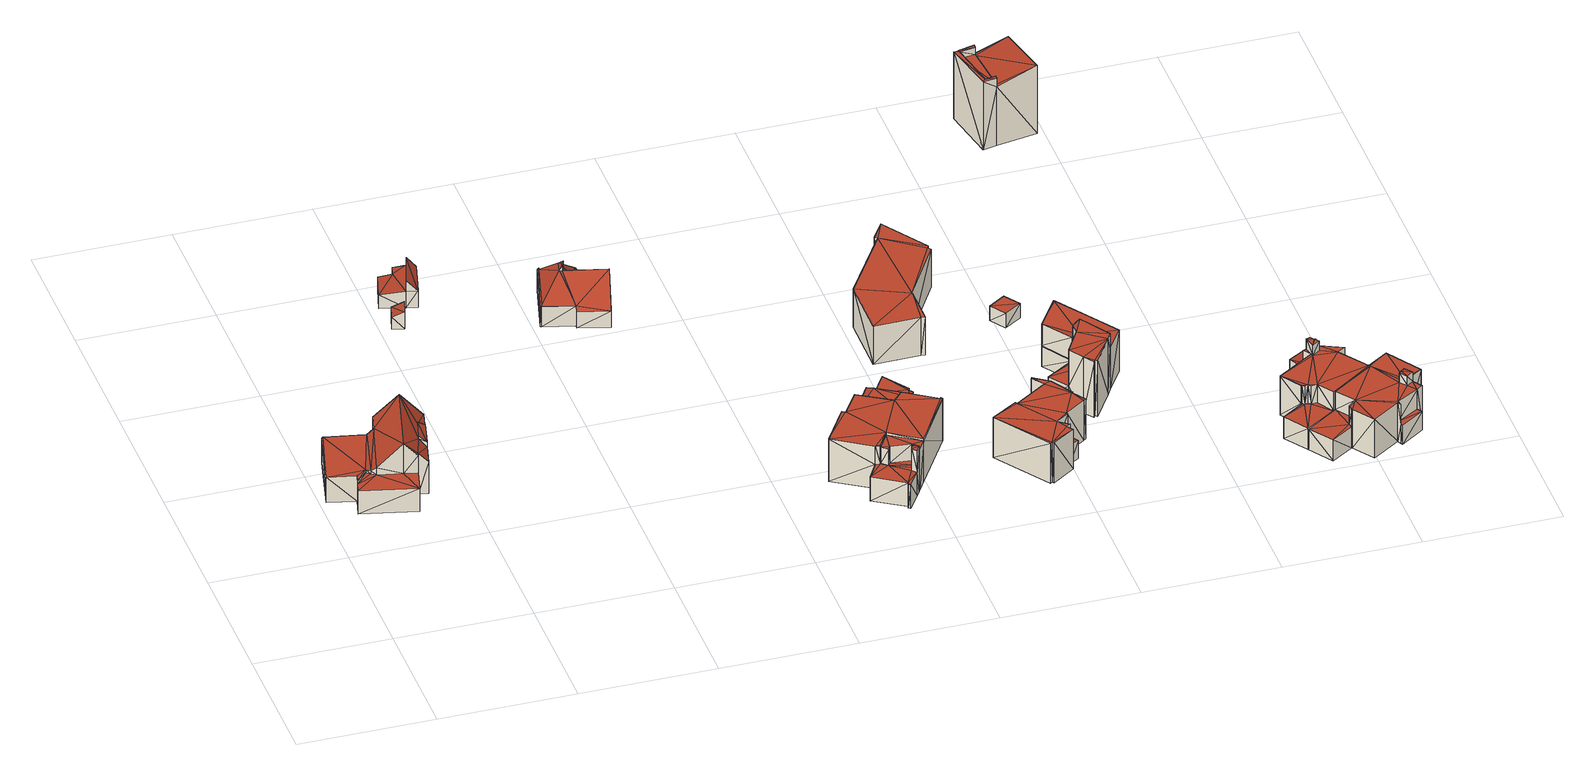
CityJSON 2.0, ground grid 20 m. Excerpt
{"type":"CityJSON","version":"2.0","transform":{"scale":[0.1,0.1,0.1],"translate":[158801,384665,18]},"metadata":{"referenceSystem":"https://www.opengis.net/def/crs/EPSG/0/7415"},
"CityObjects":{
"building1":{"type":"Building","attributes":{"oorspronkelijk_bouwjaar":2002,"status":"Pand in gebruik","geconstateerd":false,"h_maaiveld":18.62,"dak_type":"slanted","pw_datum":"2016-12-01","pw_actueel":"yes","pw_bron":"ahn3","reconstructie_methode":"tudelft3d-geoflow","versie_methode":"v21.03.1","kas_warenhuis":false,"ondergronds_type":"above ground","lod11_replace":false,"reconstruction_skipped":false},"geometry":[{"type":"Solid","lod":"2.2","boundaries":[[[[0,1,2]],[[3,2,4]],[[3,0,2]],[[5,6,7]],[[8,9,10]],[[9,4,10]],[[11,4,9]],[[11,9,12]],[[6,4,11]],[[13,4,6]],[[14,6,15]],[[7,6,14]],[[7,14,16]],[[5,17,13]],[[13,3,4]],[[5,13,6]],[[18,17,19]],[[19,17,5]],[[20,6,21]],[[21,6,11]],[[22,10,4]],[[23,22,4]],[[24,25,26]],[[26,25,13]],[[13,25,3]],[[27,14,28]],[[28,14,15]],[[29,1,30]],[[30,1,0]],[[31,32,24]],[[24,32,25]],[[33,8,10]],[[22,33,10]],[[34,2,29]],[[29,2,1]],[[30,0,3]],[[25,30,3]],[[21,11,35]],[[35,11,12]],[[34,4,2]],[[36,23,34]],[[34,23,4]],[[36,34,37]],[[38,36,37]],[[39,40,41]],[[42,39,41]],[[28,15,6]],[[20,28,6]],[[43,16,14]],[[27,43,14]],[[26,13,18]],[[18,13,17]],[[42,41,44]],[[44,41,19]],[[45,7,43]],[[43,7,16]],[[46,45,40]],[[39,46,40]],[[44,19,46]],[[46,19,45]],[[7,45,5]],[[45,19,5]],[[35,12,9]],[[47,35,9]],[[47,9,33]],[[33,9,8]],[[38,37,48]],[[49,38,48]],[[50,51,32]],[[31,50,32]],[[49,48,51]],[[50,49,51]],[[27,41,40]],[[19,41,26]],[[31,41,27]],[[43,40,45]],[[27,40,43]],[[31,24,26]],[[26,18,19]],[[31,26,41]],[[30,25,32]],[[29,30,51]],[[51,30,32]],[[34,51,48]],[[34,48,37]],[[29,51,34]],[[36,38,23]],[[35,47,21]],[[22,38,47]],[[21,38,49]],[[21,47,38]],[[47,33,22]],[[38,22,23]],[[44,46,39]],[[42,44,39]],[[21,49,20]],[[20,50,31]],[[20,49,50]],[[20,27,28]],[[20,31,27]]]],"semantics":{"surfaces":[{"type":"GroundSurface"},{"type":"WallSurface"},{"type":"RoofSurface"}],"values":[[0,0,0,0,0,0,0,0,0,0,0,0,0,0,0,0,1,1,1,1,1,1,1,1,1,1,1,1,1,1,1,1,1,1,1,1,1,1,1,1,1,1,1,1,1,1,1,1,1,1,1,1,1,1,1,1,1,1,1,1,1,1,1,1,1,1,1,1,1,1,1,1,2,2,2,2,2,2,2,2,2,2,2,2,2,2,2,2,2,2,2,2,2,2,2,2,2,2,2,2]]}}]},
"building2":{"type":"Building","attributes":{"oorspronkelijk_bouwjaar":1949,"status":"Pand in gebruik","geconstateerd":false,"h_maaiveld":18.52,"dak_type":"slanted","pw_datum":"2016-12-01","pw_actueel":"yes","pw_bron":"ahn3","reconstructie_methode":"tudelft3d-geoflow","versie_methode":"v21.03.1","kas_warenhuis":false,"ondergronds_type":"above ground","lod11_replace":false,"reconstruction_skipped":false},"geometry":[{"type":"Solid","lod":"2.2","boundaries":[[[[52,53,54]],[[54,53,55]],[[56,52,54]],[[57,56,54]],[[58,53,52]],[[56,58,52]],[[59,55,58]],[[58,55,53]],[[57,54,59]],[[59,54,55]],[[57,59,58]],[[56,57,58]]]],"semantics":{"surfaces":[{"type":"GroundSurface"},{"type":"WallSurface"},{"type":"RoofSurface"}],"values":[[0,0,1,1,1,1,1,1,1,1,2,2]]}}]},
"building3":{"type":"Building","attributes":{"oorspronkelijk_bouwjaar":1944,"status":"Pand in gebruik","geconstateerd":false,"h_maaiveld":18.51,"dak_type":"slanted","pw_datum":"2016-12-01","pw_actueel":"yes","pw_bron":"ahn3","reconstructie_methode":"tudelft3d-geoflow","versie_methode":"v21.03.1","kas_warenhuis":false,"ondergronds_type":"above ground","lod11_replace":false,"reconstruction_skipped":false},"geometry":[{"type":"Solid","lod":"2.2","boundaries":[[[[60,61,62]],[[63,62,64]],[[62,65,60]],[[64,62,61]],[[66,67,62]],[[67,65,62]],[[68,66,62]],[[69,68,62]],[[69,62,70]],[[70,62,63]],[[71,72,73]],[[73,61,60]],[[73,72,61]],[[74,65,67]],[[75,74,76]],[[76,74,67]],[[73,60,74]],[[74,60,65]],[[77,64,61]],[[72,77,61]],[[75,76,72]],[[71,75,72]],[[76,67,68]],[[68,67,66]],[[70,63,64]],[[77,70,64]],[[74,75,73]],[[73,75,71]],[[70,77,69]],[[69,72,76]],[[69,77,72]],[[69,76,68]]]],"semantics":{"surfaces":[{"type":"GroundSurface"},{"type":"WallSurface"},{"type":"RoofSurface"}],"values":[[0,0,0,0,0,0,1,1,1,1,1,1,1,1,1,1,1,1,1,1,1,1,1,1,1,1,2,2,2,2,2,2]]}}]},
"building4":{"type":"Building","attributes":{"oorspronkelijk_bouwjaar":1949,"status":"Pand in gebruik","geconstateerd":false,"h_maaiveld":18.52,"dak_type":"slanted","pw_datum":"2016-12-01","pw_actueel":"yes","pw_bron":"ahn3","reconstructie_methode":"tudelft3d-geoflow","versie_methode":"v21.03.1","kas_warenhuis":false,"ondergronds_type":"above ground","lod11_replace":false,"reconstruction_skipped":false},"geometry":[{"type":"Solid","lod":"2.2","boundaries":[[[[78,79,80]],[[81,82,83]],[[84,85,78]],[[84,78,86]],[[79,87,88]],[[79,89,80]],[[78,87,79]],[[86,78,80]],[[80,90,83]],[[86,80,83]],[[90,91,92]],[[92,81,83]],[[90,92,83]],[[93,84,86]],[[94,93,95]],[[95,93,86]],[[96,97,98]],[[99,96,98]],[[98,97,100]],[[101,85,93]],[[93,85,84]],[[98,100,102]],[[102,100,103]],[[104,83,105]],[[105,83,82]],[[106,91,107]],[[108,106,107]],[[107,91,90]],[[94,95,109]],[[110,111,112]],[[111,110,101]],[[101,110,85]],[[85,110,78]],[[95,86,104]],[[104,86,83]],[[105,82,113]],[[113,82,81]],[[113,81,92]],[[114,113,92]],[[115,116,117]],[[115,117,96]],[[96,117,97]],[[99,98,118]],[[107,90,80]],[[119,107,80]],[[119,80,89]],[[120,119,89]],[[120,89,79]],[[121,120,79]],[[122,87,110]],[[110,87,78]],[[123,88,122]],[[122,88,87]],[[121,79,123]],[[123,79,88]],[[124,125,126]],[[102,103,126]],[[108,107,125]],[[124,108,125]],[[114,92,106]],[[106,92,91]],[[118,116,96]],[[118,112,116]],[[109,112,93]],[[96,116,115]],[[101,93,112]],[[118,96,99]],[[112,109,116]],[[101,112,111]],[[93,94,109]],[[120,121,119]],[[119,121,126]],[[126,121,102]],[[119,125,107]],[[119,126,125]],[[102,121,118]],[[98,102,118]],[[124,106,108]],[[100,124,126]],[[100,114,124]],[[124,114,106]],[[100,126,103]],[[117,114,100]],[[117,100,97]],[[114,117,104]],[[109,104,116]],[[109,95,104]],[[104,113,114]],[[116,104,117]],[[105,113,104]],[[118,121,112]],[[122,121,123]],[[122,110,121]],[[110,112,121]]]],"semantics":{"surfaces":[{"type":"GroundSurface"},{"type":"WallSurface"},{"type":"RoofSurface"}],"values":[[0,0,0,0,0,0,0,0,0,0,0,0,0,1,1,1,1,1,1,1,1,1,1,1,1,1,1,1,1,1,1,1,1,1,1,1,1,1,1,1,1,1,1,1,1,1,1,1,1,1,1,1,1,1,1,1,1,1,1,1,1,2,2,2,2,2,2,2,2,2,2,2,2,2,2,2,2,2,2,2,2,2,2,2,2,2,2,2,2,2,2,2,2,2]]}}]},
"building5":{"type":"Building","attributes":{"oorspronkelijk_bouwjaar":2015,"status":"Pand in gebruik","geconstateerd":false,"h_maaiveld":19.07,"dak_type":"multiple horizontal","pw_datum":"2016-12-01","pw_actueel":"yes","pw_bron":"ahn3","reconstructie_methode":"tudelft3d-geoflow","versie_methode":"v21.03.1","kas_warenhuis":false,"ondergronds_type":"above ground","lod11_replace":false,"reconstruction_skipped":false},"geometry":[{"type":"Solid","lod":"2.2","boundaries":[[[[127,128,129]],[[130,131,132]],[[133,134,135]],[[136,137,138]],[[132,139,140]],[[136,127,137]],[[141,136,142]],[[141,142,143]],[[144,145,141]],[[128,146,133]],[[145,146,128]],[[133,146,147]],[[134,148,135]],[[133,135,128]],[[128,135,149]],[[145,128,141]],[[127,129,150]],[[141,128,127]],[[138,137,151]],[[141,127,136]],[[152,136,138]],[[152,138,131]],[[131,138,132]],[[139,132,138]],[[153,149,154]],[[154,149,135]],[[154,135,155]],[[155,135,148]],[[156,143,157]],[[158,156,157]],[[157,143,142]],[[159,132,140]],[[160,159,140]],[[161,162,138]],[[163,136,152]],[[164,163,152]],[[165,130,159]],[[159,130,132]],[[166,167,156]],[[156,167,143]],[[143,167,141]],[[168,144,167]],[[167,144,141]],[[169,170,171]],[[171,170,172]],[[155,148,173]],[[173,148,134]],[[174,175,176]],[[176,175,177]],[[178,139,162]],[[162,139,138]],[[179,131,130]],[[165,179,130]],[[180,145,168]],[[168,145,144]],[[181,182,167]],[[166,181,167]],[[179,152,131]],[[183,164,179]],[[179,164,152]],[[184,150,185]],[[185,150,129]],[[186,127,184]],[[184,127,150]],[[187,188,186]],[[186,188,127]],[[127,188,137]],[[171,172,175]],[[174,171,175]],[[189,151,188]],[[188,151,137]],[[190,191,192]],[[192,191,193]],[[192,193,187]],[[187,193,188]],[[161,138,189]],[[189,138,151]],[[194,195,190]],[[190,195,191]],[[157,142,163]],[[163,142,136]],[[158,157,194]],[[194,157,195]],[[196,197,198]],[[199,196,198]],[[169,198,170]],[[200,199,169]],[[169,199,198]],[[200,169,181]],[[181,169,182]],[[201,202,203]],[[204,201,203]],[[204,203,205]],[[205,203,147]],[[147,203,133]],[[206,207,202]],[[201,206,202]],[[208,209,206]],[[206,209,207]],[[210,211,208]],[[208,211,209]],[[209,211,212]],[[197,129,128]],[[196,185,197]],[[197,185,129]],[[176,177,213]],[[213,177,214]],[[213,214,211]],[[211,214,212]],[[215,216,210]],[[210,216,211]],[[216,146,180]],[[180,146,145]],[[205,147,216]],[[215,205,216]],[[216,147,146]],[[197,128,153]],[[153,128,149]],[[173,134,133]],[[203,173,133]],[[183,179,161]],[[161,179,162]],[[160,140,178]],[[178,140,139]],[[173,203,154]],[[214,172,207]],[[155,173,154]],[[175,172,214]],[[214,209,212]],[[207,209,214]],[[175,214,177]],[[172,202,207]],[[153,154,172]],[[198,172,170]],[[197,153,198]],[[153,172,198]],[[154,203,202]],[[172,154,202]],[[176,182,174]],[[168,167,176]],[[171,174,169]],[[168,211,180]],[[174,182,169]],[[211,176,213]],[[176,167,182]],[[168,176,211]],[[180,211,216]],[[195,157,163]],[[191,163,164]],[[191,195,163]],[[191,188,193]],[[161,164,183]],[[191,164,161]],[[188,161,189]],[[191,161,188]],[[215,208,201]],[[215,210,208]],[[208,206,201]],[[215,201,204]],[[215,204,205]],[[160,178,159]],[[159,162,179]],[[159,178,162]],[[159,179,165]],[[185,196,181]],[[199,200,196]],[[181,196,200]],[[186,185,181]],[[156,158,194]],[[194,192,166]],[[190,192,194]],[[184,185,186]],[[156,194,166]],[[192,181,166]],[[186,181,192]],[[187,186,192]]]],"semantics":{"surfaces":[{"type":"GroundSurface"},{"type":"WallSurface"},{"type":"RoofSurface"}],"values":[[0,0,0,0,0,0,0,0,0,0,0,0,0,0,0,0,0,0,0,0,0,0,0,0,1,1,1,1,1,1,1,1,1,1,1,1,1,1,1,1,1,1,1,1,1,1,1,1,1,1,1,1,1,1,1,1,1,1,1,1,1,1,1,1,1,1,1,1,1,1,1,1,1,1,1,1,1,1,1,1,1,1,1,1,1,1,1,1,1,1,1,1,1,1,1,1,1,1,1,1,1,1,1,1,1,1,1,1,1,1,1,1,1,1,1,1,1,1,1,1,1,1,1,1,2,2,2,2,2,2,2,2,2,2,2,2,2,2,2,2,2,2,2,2,2,2,2,2,2,2,2,2,2,2,2,2,2,2,2,2,2,2,2,2,2,2,2,2,2,2,2,2,2,2,2,2]]}}]},
"building6":{"type":"Building","attributes":{"oorspronkelijk_bouwjaar":2014,"status":"Pand in gebruik","geconstateerd":false,"h_maaiveld":19,"dak_type":"multiple horizontal","pw_datum":"2016-12-01","pw_actueel":"yes","pw_bron":"ahn3","reconstructie_methode":"tudelft3d-geoflow","versie_methode":"v21.03.1","kas_warenhuis":false,"ondergronds_type":"above ground","lod11_replace":false,"reconstruction_skipped":false},"geometry":[{"type":"Solid","lod":"2.2","boundaries":[[[[217,218,219]],[[220,221,222]],[[223,224,225]],[[226,221,219]],[[222,221,226]],[[227,218,217]],[[218,228,219]],[[229,228,218]],[[228,230,231]],[[231,226,219]],[[228,231,219]],[[225,232,231]],[[233,223,234]],[[223,225,234]],[[232,235,236]],[[237,225,224]],[[232,225,237]],[[226,231,232]],[[236,226,232]],[[238,219,221]],[[239,240,238]],[[238,240,219]],[[241,232,237]],[[242,243,241]],[[241,243,232]],[[244,245,246]],[[246,245,225]],[[225,245,234]],[[246,225,247]],[[247,225,231]],[[247,231,230]],[[248,247,230]],[[249,235,232]],[[243,249,232]],[[248,230,250]],[[250,230,228]],[[251,218,252]],[[252,218,227]],[[250,228,253]],[[253,228,229]],[[253,229,218]],[[251,253,218]],[[252,227,217]],[[254,252,217]],[[255,223,233]],[[256,255,233]],[[241,237,257]],[[257,237,224]],[[258,259,260]],[[261,258,260]],[[262,263,264]],[[264,263,226]],[[226,263,222]],[[264,226,236]],[[265,264,236]],[[266,267,262]],[[262,267,263]],[[239,238,267]],[[266,239,267]],[[265,236,235]],[[249,265,235]],[[242,241,259]],[[258,242,259]],[[256,233,245]],[[245,233,234]],[[261,260,244]],[[244,260,245]],[[257,224,223]],[[255,257,223]],[[254,217,219]],[[240,254,219]],[[238,221,268]],[[268,221,220]],[[268,220,222]],[[263,268,222]],[[252,254,251]],[[251,240,266]],[[251,254,240]],[[251,250,253]],[[240,239,266]],[[258,261,246]],[[266,262,264]],[[258,246,243]],[[243,265,249]],[[264,265,243]],[[261,244,246]],[[243,242,258]],[[243,247,264]],[[247,266,264]],[[250,266,247]],[[243,246,247]],[[250,247,248]],[[251,266,250]],[[268,263,238]],[[238,263,267]],[[259,257,255]],[[259,241,257]],[[259,255,260]],[[256,245,260]],[[255,256,260]]]],"semantics":{"surfaces":[{"type":"GroundSurface"},{"type":"WallSurface"},{"type":"RoofSurface"}],"values":[[0,0,0,0,0,0,0,0,0,0,0,0,0,0,0,0,0,0,0,1,1,1,1,1,1,1,1,1,1,1,1,1,1,1,1,1,1,1,1,1,1,1,1,1,1,1,1,1,1,1,1,1,1,1,1,1,1,1,1,1,1,1,1,1,1,1,1,1,1,1,1,1,1,1,1,2,2,2,2,2,2,2,2,2,2,2,2,2,2,2,2,2,2,2,2,2,2,2,2,2]]}}]},
"building7":{"type":"Building","attributes":{"oorspronkelijk_bouwjaar":2013,"status":"Pand in gebruik","geconstateerd":false,"h_maaiveld":19.13,"dak_type":"multiple horizontal","pw_datum":"2016-12-01","pw_actueel":"yes","pw_bron":"ahn3","reconstructie_methode":"tudelft3d-geoflow","versie_methode":"v21.03.1","kas_warenhuis":false,"ondergronds_type":"above ground","lod11_replace":false,"reconstruction_skipped":false},"geometry":[{"type":"Solid","lod":"2.2","boundaries":[[[[269,270,271]],[[272,271,273]],[[269,271,272]],[[274,275,276]],[[274,276,277]],[[276,278,277]],[[279,272,275]],[[280,269,272]],[[275,272,276]],[[272,273,276]],[[281,273,271]],[[282,281,271]],[[283,269,284]],[[284,269,280]],[[282,271,285]],[[285,271,270]],[[286,278,276]],[[287,286,276]],[[288,274,289]],[[289,274,277]],[[287,276,273]],[[281,287,273]],[[290,272,291]],[[291,272,279]],[[284,280,290]],[[290,280,272]],[[285,270,283]],[[283,270,269]],[[289,277,278]],[[286,289,278]],[[292,275,288]],[[288,275,274]],[[291,279,292]],[[292,279,275]],[[287,289,286]],[[285,283,282]],[[282,283,290]],[[290,283,284]],[[291,292,290]],[[292,288,287]],[[292,287,290]],[[287,281,290]],[[287,288,289]],[[281,282,290]]]],"semantics":{"surfaces":[{"type":"GroundSurface"},{"type":"WallSurface"},{"type":"RoofSurface"}],"values":[[0,0,0,0,0,0,0,0,0,0,1,1,1,1,1,1,1,1,1,1,1,1,1,1,1,1,1,1,1,1,1,1,1,1,2,2,2,2,2,2,2,2,2,2]]}}]},
"building8":{"type":"Building","attributes":{"oorspronkelijk_bouwjaar":2013,"status":"Pand in gebruik","geconstateerd":false,"h_maaiveld":19.07,"dak_type":"single horizontal","pw_datum":"2016-12-01","pw_actueel":"yes","pw_bron":"ahn3","reconstructie_methode":"tudelft3d-geoflow","versie_methode":"v21.03.1","kas_warenhuis":false,"ondergronds_type":"above ground","lod11_replace":false,"reconstruction_skipped":false},"geometry":[{"type":"Solid","lod":"2.2","boundaries":[[[[293,294,295]],[[295,294,296]],[[297,295,298]],[[298,295,296]],[[299,293,295]],[[297,299,295]],[[298,296,300]],[[300,296,294]],[[300,294,293]],[[299,300,293]],[[300,299,297]],[[298,300,297]]]],"semantics":{"surfaces":[{"type":"GroundSurface"},{"type":"WallSurface"},{"type":"RoofSurface"}],"values":[[0,0,1,1,1,1,1,1,1,1,2,2]]}}]},
"building9":{"type":"Building","attributes":{"oorspronkelijk_bouwjaar":2013,"status":"Pand in gebruik","geconstateerd":false,"h_maaiveld":19.02,"dak_type":"multiple horizontal","pw_datum":"2016-12-01","pw_actueel":"yes","pw_bron":"ahn3","reconstructie_methode":"tudelft3d-geoflow","versie_methode":"v21.03.1","kas_warenhuis":false,"ondergronds_type":"above ground","lod11_replace":false,"reconstruction_skipped":false},"geometry":[{"type":"Solid","lod":"2.2","boundaries":[[[[301,302,303]],[[304,305,303]],[[303,306,307]],[[303,308,304]],[[301,303,309]],[[310,302,301]],[[302,311,308]],[[302,308,303]],[[306,303,305]],[[306,305,312]],[[305,313,314]],[[314,315,312]],[[305,314,312]],[[316,305,304]],[[317,318,316]],[[316,318,305]],[[319,301,309]],[[320,319,309]],[[321,322,323]],[[323,322,312]],[[312,322,306]],[[324,308,311]],[[325,324,311]],[[326,307,322]],[[322,307,306]],[[327,328,329]],[[330,327,329]],[[331,303,307]],[[326,331,307]],[[332,313,305]],[[318,332,305]],[[333,314,332]],[[332,314,313]],[[334,335,321]],[[321,335,322]],[[336,330,334]],[[334,330,335]],[[335,330,329]],[[317,316,337]],[[338,317,337]],[[319,310,301]],[[339,340,319]],[[319,340,310]],[[338,337,336]],[[336,337,330]],[[323,312,341]],[[341,312,315]],[[341,315,314]],[[333,341,314]],[[320,309,331]],[[331,309,303]],[[339,319,327]],[[327,319,328]],[[325,311,302]],[[342,325,302]],[[342,302,310]],[[340,342,310]],[[316,304,324]],[[324,304,308]],[[334,338,336]],[[318,317,334]],[[334,317,338]],[[318,334,321]],[[318,321,323]],[[318,323,333]],[[318,333,332]],[[333,323,341]],[[322,335,326]],[[326,329,331]],[[326,335,329]],[[320,328,319]],[[331,329,328]],[[320,331,328]],[[330,337,327]],[[342,337,324]],[[339,337,342]],[[324,337,316]],[[325,342,324]],[[342,340,339]],[[337,339,327]]]],"semantics":{"surfaces":[{"type":"GroundSurface"},{"type":"WallSurface"},{"type":"RoofSurface"}],"values":[[0,0,0,0,0,0,0,0,0,0,0,0,0,1,1,1,1,1,1,1,1,1,1,1,1,1,1,1,1,1,1,1,1,1,1,1,1,1,1,1,1,1,1,1,1,1,1,1,1,1,1,1,1,1,1,1,1,1,1,2,2,2,2,2,2,2,2,2,2,2,2,2,2,2,2,2,2,2,2,2]]}}]},
"building10":{"type":"Building","attributes":{"oorspronkelijk_bouwjaar":2016,"status":"Pand in gebruik","geconstateerd":false,"h_maaiveld":18.81,"dak_type":"multiple horizontal","pw_datum":"2016-12-01","pw_actueel":"yes","pw_bron":"ahn3","reconstructie_methode":"tudelft3d-geoflow","versie_methode":"v21.03.1","kas_warenhuis":false,"ondergronds_type":"above ground","lod11_replace":false,"reconstruction_skipped":false},"geometry":[{"type":"Solid","lod":"2.2","boundaries":[[[[343,344,345]],[[343,346,347]],[[345,344,348]],[[349,350,346]],[[346,343,345]],[[349,346,345]],[[351,347,346]],[[352,347,351]],[[347,353,343]],[[353,354,343]],[[355,356,353]],[[357,356,355]],[[356,354,353]],[[358,354,356]],[[359,344,360]],[[360,344,343]],[[360,343,361]],[[362,360,361]],[[361,343,354]],[[363,358,356]],[[364,363,356]],[[365,366,367]],[[367,366,347]],[[347,366,353]],[[368,351,369]],[[369,351,346]],[[370,368,371]],[[371,368,372]],[[373,374,375]],[[375,374,348]],[[348,374,345]],[[375,348,359]],[[359,348,344]],[[362,361,376]],[[377,362,376]],[[378,379,380]],[[380,379,381]],[[382,383,374]],[[373,382,374]],[[384,349,374]],[[374,349,345]],[[385,386,387]],[[387,386,388]],[[371,372,389]],[[390,371,389]],[[364,356,357]],[[391,364,357]],[[361,354,363]],[[363,354,358]],[[367,347,352]],[[392,367,352]],[[393,394,366]],[[365,393,366]],[[368,352,351]],[[370,392,368]],[[368,392,352]],[[395,393,396]],[[397,395,396]],[[398,399,378]],[[378,399,379]],[[397,396,398]],[[398,396,399]],[[391,357,400]],[[400,357,355]],[[369,346,350]],[[401,369,350]],[[387,388,402]],[[403,387,402]],[[403,402,382]],[[382,402,383]],[[390,389,385]],[[385,389,386]],[[401,350,384]],[[384,350,349]],[[400,355,366]],[[366,355,353]],[[393,404,394]],[[395,405,393]],[[393,405,404]],[[406,407,404]],[[405,406,404]],[[377,376,408]],[[381,377,408]],[[380,381,406]],[[406,381,407]],[[407,381,408]],[[374,383,402]],[[386,402,388]],[[384,374,402]],[[389,402,386]],[[384,402,389]],[[368,369,372]],[[401,389,369]],[[384,389,401]],[[369,389,372]],[[380,406,378]],[[395,406,405]],[[378,397,398]],[[395,397,406]],[[397,378,406]],[[391,404,364]],[[364,404,376]],[[408,376,407]],[[400,404,391]],[[376,404,407]],[[363,376,361]],[[364,376,363]],[[404,400,394]],[[400,366,394]],[[396,360,399]],[[377,381,399]],[[399,381,379]],[[399,360,377]],[[392,370,371]],[[367,396,393]],[[365,367,393]],[[392,396,367]],[[392,371,387]],[[371,390,385]],[[371,385,387]],[[392,387,396]],[[387,403,382]],[[387,382,396]],[[382,373,359]],[[373,375,359]],[[382,359,360]],[[360,362,377]],[[382,360,396]]]],"semantics":{"surfaces":[{"type":"GroundSurface"},{"type":"WallSurface"},{"type":"RoofSurface"}],"values":[[0,0,0,0,0,0,0,0,0,0,0,0,0,0,1,1,1,1,1,1,1,1,1,1,1,1,1,1,1,1,1,1,1,1,1,1,1,1,1,1,1,1,1,1,1,1,1,1,1,1,1,1,1,1,1,1,1,1,1,1,1,1,1,1,1,1,1,1,1,1,1,1,1,1,1,1,1,1,1,1,1,1,1,1,1,1,2,2,2,2,2,2,2,2,2,2,2,2,2,2,2,2,2,2,2,2,2,2,2,2,2,2,2,2,2,2,2,2,2,2,2,2,2,2,2,2,2,2]]}}]},
"building11":{"type":"Building","attributes":{"oorspronkelijk_bouwjaar":2016,"status":"Pand in gebruik","geconstateerd":false,"h_maaiveld":19.07,"dak_type":"multiple horizontal","pw_datum":"2016-12-01","pw_actueel":"yes","pw_bron":"ahn3","reconstructie_methode":"tudelft3d-geoflow","versie_methode":"v21.03.1","kas_warenhuis":false,"ondergronds_type":"above ground","lod11_replace":false,"reconstruction_skipped":false},"geometry":[{"type":"Solid","lod":"2.2","boundaries":[[[[409,410,411]],[[412,410,413]],[[414,415,413]],[[415,412,413]],[[412,411,410]],[[416,410,409]],[[417,416,409]],[[417,409,411]],[[418,417,411]],[[419,415,420]],[[420,415,414]],[[421,422,423]],[[423,422,424]],[[424,422,425]],[[426,412,415]],[[419,426,415]],[[427,426,428]],[[429,427,428]],[[428,426,430]],[[423,424,416]],[[431,423,416]],[[410,424,413]],[[416,424,410]],[[432,433,421]],[[421,433,422]],[[422,433,434]],[[431,416,433]],[[432,431,433]],[[418,411,426]],[[427,418,426]],[[426,411,412]],[[420,414,424]],[[424,414,413]],[[435,436,433]],[[433,436,434]],[[429,428,436]],[[435,429,436]],[[428,430,422]],[[422,430,425]],[[425,420,424]],[[430,419,425]],[[425,419,420]],[[426,419,430]],[[417,435,433]],[[429,435,427]],[[427,435,418]],[[417,433,416]],[[418,435,417]],[[431,432,421]],[[423,431,421]],[[428,422,434]],[[436,428,434]]]],"semantics":{"surfaces":[{"type":"GroundSurface"},{"type":"WallSurface"},{"type":"RoofSurface"}],"values":[[0,0,0,0,0,1,1,1,1,1,1,1,1,1,1,1,1,1,1,1,1,1,1,1,1,1,1,1,1,1,1,1,1,1,1,1,1,1,1,2,2,2,2,2,2,2,2,2,2,2,2,2]]}}]},
"building12":{"type":"Building","attributes":{"oorspronkelijk_bouwjaar":2016,"status":"Pand in gebruik","geconstateerd":false,"h_maaiveld":18.8,"dak_type":"multiple horizontal","pw_datum":"2016-12-01","pw_actueel":"yes","pw_bron":"ahn3","reconstructie_methode":"tudelft3d-geoflow","versie_methode":"v21.03.1","kas_warenhuis":false,"ondergronds_type":"above ground","lod11_replace":false,"reconstruction_skipped":false},"geometry":[{"type":"Solid","lod":"2.2","boundaries":[[[[437,438,439]],[[440,441,442]],[[440,443,438]],[[442,441,444]],[[440,442,443]],[[443,445,446]],[[445,447,446]],[[448,445,443]],[[447,449,349]],[[447,349,446]],[[443,446,348]],[[450,440,438]],[[443,348,438]],[[344,439,348]],[[438,348,439]],[[451,440,450]],[[452,451,450]],[[359,344,375]],[[375,344,348]],[[451,453,440]],[[454,348,446]],[[455,375,454]],[[454,375,348]],[[456,445,457]],[[457,445,448]],[[458,443,459]],[[460,458,459]],[[459,443,442]],[[461,441,440]],[[453,461,440]],[[462,349,449]],[[463,462,449]],[[455,454,464]],[[464,454,465]],[[466,467,456]],[[456,467,445]],[[445,467,447]],[[454,446,462]],[[462,446,349]],[[463,449,447]],[[467,463,447]],[[464,465,468]],[[468,465,469]],[[470,471,451]],[[451,471,453]],[[472,473,474]],[[474,473,475]],[[457,448,443]],[[458,457,443]],[[468,469,466]],[[466,469,467]],[[476,477,472]],[[472,477,473]],[[452,450,438]],[[478,452,438]],[[479,437,439]],[[480,479,439]],[[480,439,344]],[[359,480,344]],[[478,438,479]],[[479,438,437]],[[474,475,481]],[[481,475,482]],[[481,482,483]],[[484,481,483]],[[484,483,477]],[[476,484,477]],[[485,444,461]],[[461,444,441]],[[459,442,485]],[[485,442,444]],[[460,459,471]],[[470,460,471]],[[485,461,471]],[[459,485,471]],[[471,461,453]],[[467,469,463]],[[462,469,454]],[[454,469,465]],[[462,463,469]],[[464,457,458]],[[464,458,470]],[[455,464,375]],[[458,460,470]],[[478,479,473]],[[480,375,473]],[[359,375,480]],[[468,456,464]],[[375,464,482]],[[473,375,475]],[[466,456,468]],[[464,456,457]],[[483,482,470]],[[477,451,452]],[[478,477,452]],[[483,470,451]],[[477,483,451]],[[482,464,470]],[[475,375,482]],[[473,479,480]],[[477,478,473]],[[481,484,474]],[[474,476,472]],[[474,484,476]]]],"semantics":{"surfaces":[{"type":"GroundSurface"},{"type":"WallSurface"},{"type":"RoofSurface"}],"values":[[0,0,0,0,0,0,0,0,0,0,0,0,0,0,0,1,1,1,1,1,1,1,1,1,1,1,1,1,1,1,1,1,1,1,1,1,1,1,1,1,1,1,1,1,1,1,1,1,1,1,1,1,1,1,1,1,1,1,1,1,1,1,1,1,1,1,1,1,1,1,1,1,1,2,2,2,2,2,2,2,2,2,2,2,2,2,2,2,2,2,2,2,2,2,2,2,2,2,2,2,2,2,2,2]]}}]}
},
"vertices":[
[124,274,6],[43,294,6],[47,310,6],[133,310,6],[50,322,6],[157,346,6],[101,410,6],[167,386,6],[32,424,6],[34,424,6],[9,332,6],[92,412,6],[34,426,6],[134,314,6],[143,428,6],[108,437,6],[175,420,6],[148,311,6],[148,311,58],[157,346,58],[101,410,57],[92,412,48],[9,332,48],[50,322,48],[133,310,73],[133,310,44],[134,314,73],[143,428,93],[108,437,57],[43,294,44],[124,274,44],[114,314,93],[114,314,44],[32,424,47],[47,310,44],[34,426,47],[47,310,48],[65,332,44],[65,332,48],[156,385,73],[156,385,69],[147,352,70],[147,352,73],[175,420,58],[157,346,66],[167,386,58],[167,386,66],[34,424,47],[71,327,44],[71,327,49],[78,322,56],[78,322,44],
[217,698,5],[224,722,5],[234,693,5],[241,717,5],[217,698,24],[234,693,33],[224,722,24],[241,717,33],
[267,736,5],[251,740,5],[247,788,5],[227,793,5],[215,750,5],[282,794,5],[251,803,5],[269,798,5],[251,803,30],[247,788,30],[227,793,26],[251,740,49],[251,740,32],[267,736,32],[282,794,31],[269,798,46],[269,798,33],[215,750,27],
[435,727,5],[482,713,5],[478,691,5],[502,613,5],[457,625,5],[458,630,5],[411,643,5],[433,727,5],[412,642,5],[483,714,5],[483,713,5],[484,712,5],[480,690,5],[519,680,5],[512,653,5],[411,643,38],[412,642,39],[412,642,38],[452,675,79],[452,675,66],[454,677,64],[454,677,82],[454,677,63],[433,727,39],[472,691,46],[472,691,45],[458,630,38],[457,625,32],[519,680,45],[480,690,36],[480,690,44],[413,643,39],[435,727,39],[435,727,41],[434,724,41],[502,613,32],[512,653,73],[450,668,79],[446,669,73],[450,668,73],[450,687,73],[478,691,38],[484,712,38],[482,713,41],[483,714,39],[483,713,40],[480,689,45],[480,689,35],[473,691,45],
[713,223,11],[727,134,11],[672,169,11],[832,297,11],[825,279,11],[827,305,11],[776,100,11],[759,75,11],[757,80,11],[804,243,11],[737,259,11],[779,307,11],[803,345,11],[829,306,11],[795,131,11],[846,217,11],[848,215,11],[783,112,11],[782,112,11],[781,111,11],[782,110,11],[756,77,11],[712,108,11],[708,226,11],[770,312,11],[821,270,11],[712,108,51],[757,80,50],[756,77,50],[848,215,81],[846,217,51],[846,217,81],[827,305,40],[829,306,40],[779,307,51],[779,307,40],[804,243,51],[821,270,51],[832,297,40],[795,131,81],[795,131,78],[783,112,78],[735,135,78],[735,135,51],[744,126,78],[744,126,51],[759,75,50],[747,132,78],[747,132,51],[778,128,78],[778,128,51],[803,345,40],[825,279,40],[782,112,78],[751,161,81],[751,161,77],[825,279,51],[708,226,81],[672,169,81],[713,223,81],[737,259,81],[737,259,50],[770,312,50],[799,246,81],[799,246,51],[785,230,81],[785,230,51],[845,216,81],[845,216,51],[727,134,81],[727,134,51],[734,133,51],[734,133,81],[735,135,81],[770,106,86],[770,106,51],[776,100,50],[776,100,86],[782,110,86],[772,113,86],[772,113,51],[774,113,86],[774,113,51],[777,116,86],[777,116,78],[777,116,51],[774,118,78],[774,118,51],[781,111,86],[781,111,78],
[997,99,10],[961,78,10],[991,108,10],[1011,121,10],[997,112,10],[1001,136,10],[1002,249,10],[1039,194,10],[992,213,10],[1000,138,10],[963,76,10],[902,158,10],[958,76,10],[941,183,10],[943,180,10],[1021,182,10],[978,233,10],[979,231,10],[1035,162,10],[1031,159,10],[1023,183,10],[997,112,41],[997,112,76],[991,108,76],[1023,183,40],[1023,183,76],[1021,182,76],[979,231,76],[979,231,40],[992,213,76],[943,180,76],[941,183,76],[1035,162,76],[902,158,76],[961,78,76],[963,76,76],[958,76,76],[997,99,76],[1002,249,40],[978,233,40],[1039,194,40],[1002,217,76],[1002,217,40],[980,232,40],[980,232,76],[1001,136,76],[1001,136,41],[1000,138,76],[1031,159,76],[982,123,76],[982,123,41],[1011,121,40],
[880,416,11],[880,415,11],[812,415,11],[886,474,11],[813,507,11],[941,575,11],[939,571,11],[881,613,11],[895,644,11],[877,616,11],[942,566,11],[886,415,11],[813,507,74],[812,415,74],[880,416,74],[886,415,74],[880,415,74],[877,616,73],[881,613,73],[941,575,73],[895,644,73],[886,474,74],[942,566,73],[939,571,73],
[1019,483,11],[1035,460,11],[994,466,11],[1009,443,11],[994,466,35],[1009,443,35],[1019,483,35],[1035,460,35],
[1030,345,10],[1063,392,10],[1058,300,10],[1101,263,10],[1095,253,10],[1036,243,10],[1016,272,10],[1126,301,10],[1029,343,10],[1062,394,10],[1064,393,10],[1050,222,10],[1066,208,10],[1063,211,10],[1061,207,10],[1101,263,78],[1101,263,103],[1095,253,103],[1030,345,43],[1029,343,43],[1036,243,103],[1036,243,43],[1050,222,102],[1126,301,78],[1064,393,78],[1016,272,43],[1059,302,79],[1059,302,42],[1059,297,42],[1059,297,79],[1058,300,42],[1066,208,102],[1063,211,102],[1058,280,103],[1058,280,42],[1059,297,103],[1072,307,78],[1072,307,104],[1030,345,79],[1062,394,78],[1061,207,102],[1063,392,78],
[1396,171,8],[1426,127,8],[1362,81,8],[1325,108,8],[1360,178,8],[1427,125,8],[1316,50,8],[1292,85,8],[1324,109,8],[1304,140,8],[1352,189,8],[1408,179,8],[1347,197,8],[1378,237,8],[1340,212,8],[1415,183,8],[1426,127,73],[1396,171,72],[1408,179,42],[1408,179,72],[1415,183,42],[1378,237,42],[1352,189,72],[1352,189,44],[1360,178,72],[1324,109,43],[1325,108,43],[1324,109,72],[1325,110,72],[1325,110,43],[1362,81,73],[1362,81,42],[1427,125,73],[1375,194,43],[1375,194,72],[1369,187,88],[1369,187,72],[1370,188,88],[1370,188,72],[1346,105,73],[1346,105,43],[1316,50,43],[1329,107,73],[1329,107,43],[1333,108,73],[1333,108,43],[1328,106,43],[1328,106,73],[1340,212,44],[1304,140,72],[1357,191,72],[1357,191,44],[1357,191,88],[1361,174,72],[1361,174,88],[1373,182,88],[1373,182,72],[1347,197,44],[1292,85,44],[1337,104,43],[1337,104,73],[1363,194,43],[1363,194,88],[1367,189,88],[1367,189,43],[1370,188,43],
[1090,936,11],[1097,937,11],[1106,854,11],[1127,858,11],[1121,942,11],[1172,951,11],[1188,869,11],[1097,937,121],[1090,936,121],[1106,854,123],[1188,869,123],[1172,951,120],[1121,937,122],[1121,937,110],[1121,942,122],[1121,942,108],[1121,937,108],[1127,858,108],[1127,858,122],[1127,864,110],[1127,864,122],[1127,864,108],[1097,937,122],[1098,934,122],[1098,934,121],[1098,934,110],[1111,860,123],[1111,860,110],
[1491,98,8],[1467,82,8],[1457,148,8],[1472,55,8],[1477,48,8],[1440,27,8],[1437,32,8],[1442,24,8],[1374,36,8],[1364,82,8],[1373,36,8],[1396,4,8],[1340,14,8],[1481,61,8],[1472,55,72],[1481,61,72],[1472,55,39],[1364,82,43],[1364,82,73],[1374,36,72],[1396,4,72],[1437,32,72],[1440,27,39],[1440,27,72],[1477,48,39],[1316,50,42],[1340,14,43],[1384,54,73],[1384,54,43],[1373,36,72],[1373,36,43],[1372,43,73],[1372,43,43],[1439,35,72],[1439,35,39],[1463,85,88],[1463,85,72],[1458,82,87],[1458,82,72],[1472,74,88],[1472,74,72],[1467,82,72],[1491,98,72],[1457,148,73],[1454,78,87],[1454,78,72],[1462,67,72],[1462,67,87],[1442,24,39]
]}
